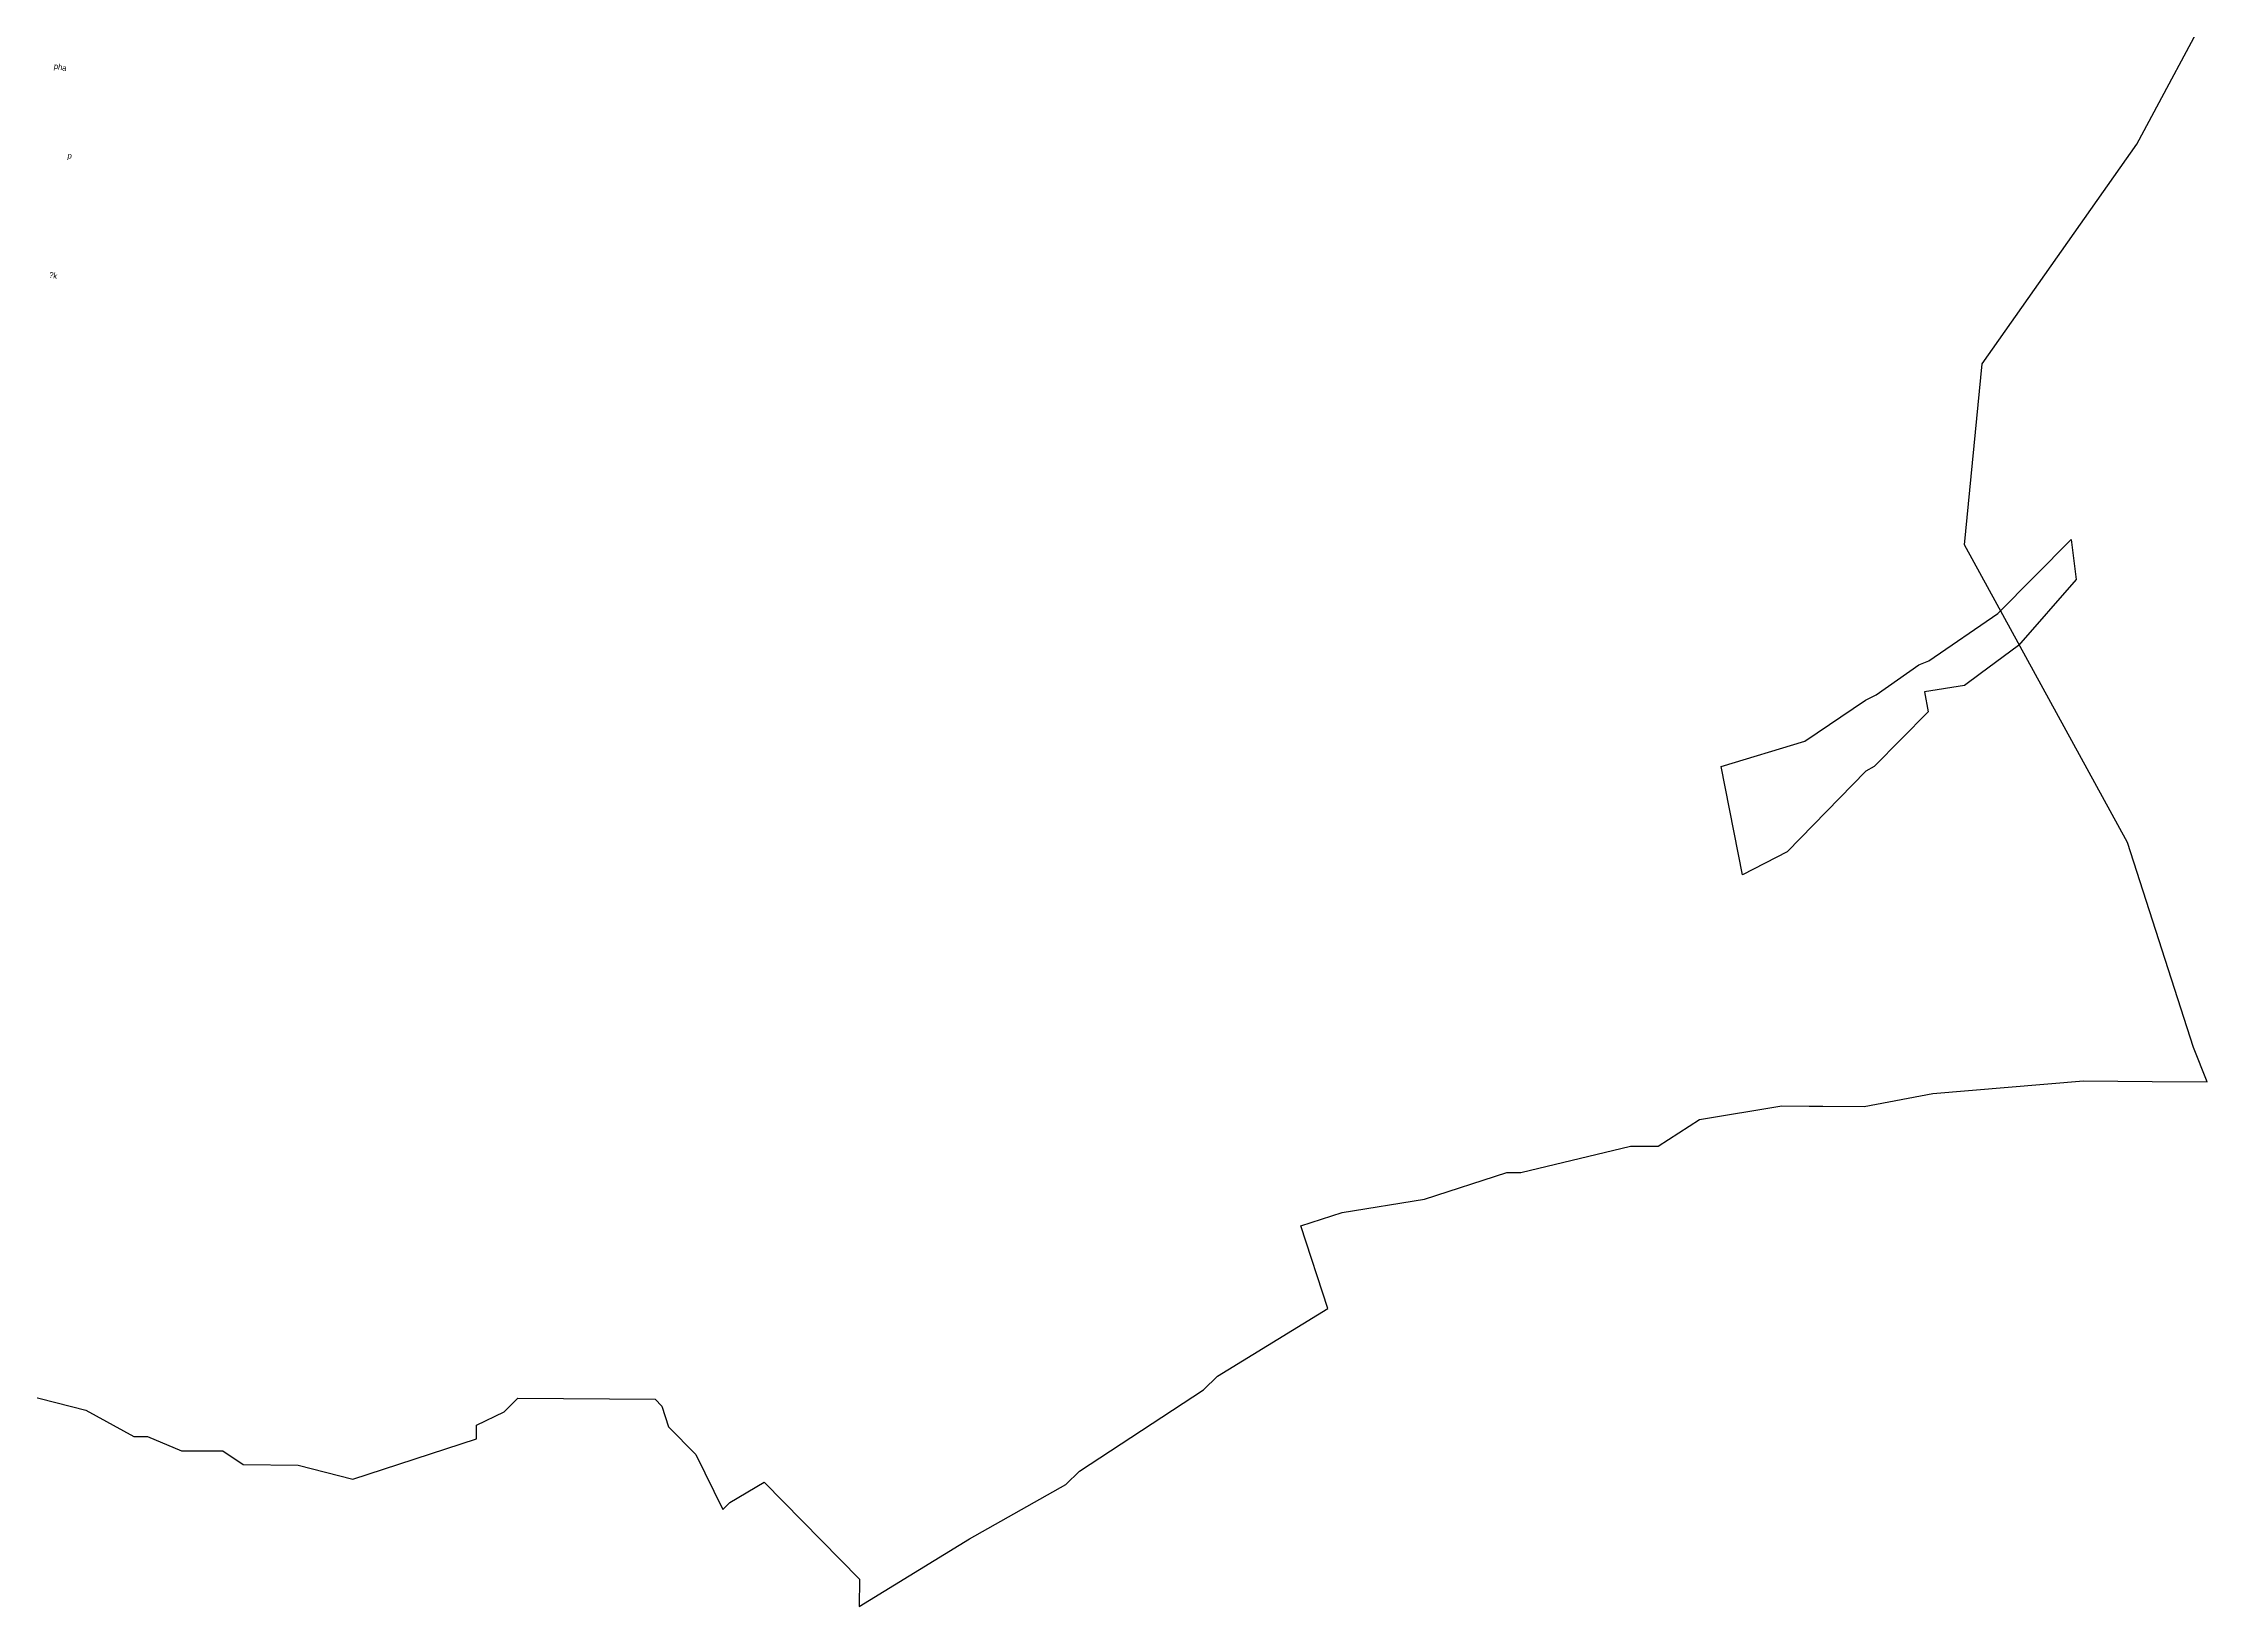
# Model space of a CAD drawing. Header units: metres. Extents: x 288056 to 292226, y 2022917 to 2025940.
# Drawn here: x 290119 to 291893, y 2023010 to 2024286 of the extents above; entities that cross this region are included whole.
import ezdxf
from ezdxf.enums import TextEntityAlignment as Align

# ---------------------------------------------------------------- set-up
doc = ezdxf.new("R2010")
doc.units = ezdxf.units.M
doc.header["$MEASUREMENT"] = 0
for name, color, linetype in [('POLY_PARCEL', 6, 'Continuous'), ('TEXT_MAPOUT', 7, 'Continuous'), ('VILLAGE BOUNDRY', 5, 'Continuous')]:
    doc.layers.add(name, color=color, linetype=linetype)
doc.styles.add('TEXT_MAP', font='', dxfattribs={"height": 1.8})
doc.styles.get('TEXT_MAP').set_extended_font_data('Kruti Dev 050')

# ---------------------------------------------------------------- blocks, each defined once
blk = doc.blocks.new('6')
at = {"layer": 'TEXT_MAPOUT', "style": 'TEXT_MAP'}
for s, p in [('pha', (2938.54, 1426.11)), ('p', (2950.04, 1388.94)), ('?k', (2952.97, 1336.22))]:
    blk.add_text(s, height=2.5, dxfattribs=at).set_placement(p, align=Align.CENTER)
blk = doc.blocks.new('574')
at = {"xscale": 0.9948210156047749, "yscale": 0.9948210156047749, "zscale": 0.9948210156047749}
blk.add_blockref('6', (1609.85, 136.79), dxfattribs=at)
blk = doc.blocks.new('FDG')
at = {"layer": 'POLY_PARCEL'}
blk.add_lwpolyline([(290822.16, 2026312.49), (290819.19, 2026323), (290814.22, 2026330.73), (290813.56, 2026332.06), (290809.93, 2026337.48), (290809.42, 2026338.76), (290803.69, 2026347.53), (290794.61, 2026356.87), (290794.61, 2026356.87), (290799.61, 2026357.4), (290799.61, 2026357.4), (290807.72, 2026350.03), (290811.18, 2026345.14), (290812.63, 2026343.16), (290813.29, 2026338.14), (290815.81, 2026338.53), (290822.53, 2026331.65), (290823.09, 2026330.59), (290833, 2026320.55), (290835.78, 2026314.87), (290822.16, 2026312.49)], dxfattribs=at)

msp = doc.modelspace()

# ---------------------------------------------------------------- linework, layer by layer
at = {"layer": 'VILLAGE BOUNDRY'}
msp.add_lwpolyline([(290103, 2023183.2), (290153.2, 2023170.4), (290192.3, 2023148.9), (290203.5, 2023148.8), (290231.4, 2023137.2), (290265, 2023137.2), (290281.7, 2023125.9), (290326.5, 2023125.5), (290371.2, 2023114), (290472.2, 2023146.8), (290472.3, 2023158), (290494.8, 2023169), (290506.1, 2023180.1), (290618, 2023179.3), (290623.6, 2023173.6), (290629.1, 2023156.8), (290651.3, 2023134.2), (290673.3, 2023089.3), (290679, 2023094.8), (290707.1, 2023111.4), (290784.9, 2023032.4), (290784.7, 2023010), (290874.7, 2023065.3), (290953.4, 2023109.5), (290964.7, 2023120.6), (291066, 2023187), (291077.3, 2023198.1), (291167.3, 2023253.4), (291145.4, 2023320.8), (291179.1, 2023331.7), (291246.4, 2023342.4), (291313.7, 2023364.3), (291325, 2023364.2), (291414.7, 2023385.9), (291437.1, 2023385.8), (291470.8, 2023407.6), (291538.1, 2023418.6), (291560.5, 2023418.4), (291571.7, 2023418.3), (291605.3, 2023418.1), (291661.4, 2023428.8), (291784.6, 2023439), (291840.6, 2023438.6), (291885.4, 2023438.3), (291874.4, 2023466.4), (291820.5, 2023633.7), (291687.2, 2023876.5), (291701.7, 2024024.4), (291828.1, 2024203.6), (291893.1, 2024325.2)], dxfattribs=at)

# ---------------------------------------------------------------- block references
for name, p, xscale, yscale, zscale, rotation in [('574', (281211.3, 2023030.5), 1.879039315083099, 1.879039315083099, 1.879039315083099, 348.9355264255078), ('FDG', (-12947206.9, 3656754.7), 6.516142455870364, 6.516142455870364, 6.516142455870364, 271.1352835579125)]:
    msp.add_blockref(name, p, dxfattribs=dict(xscale=xscale, yscale=yscale, zscale=zscale, rotation=rotation))

doc.saveas('drawing.dxf')
